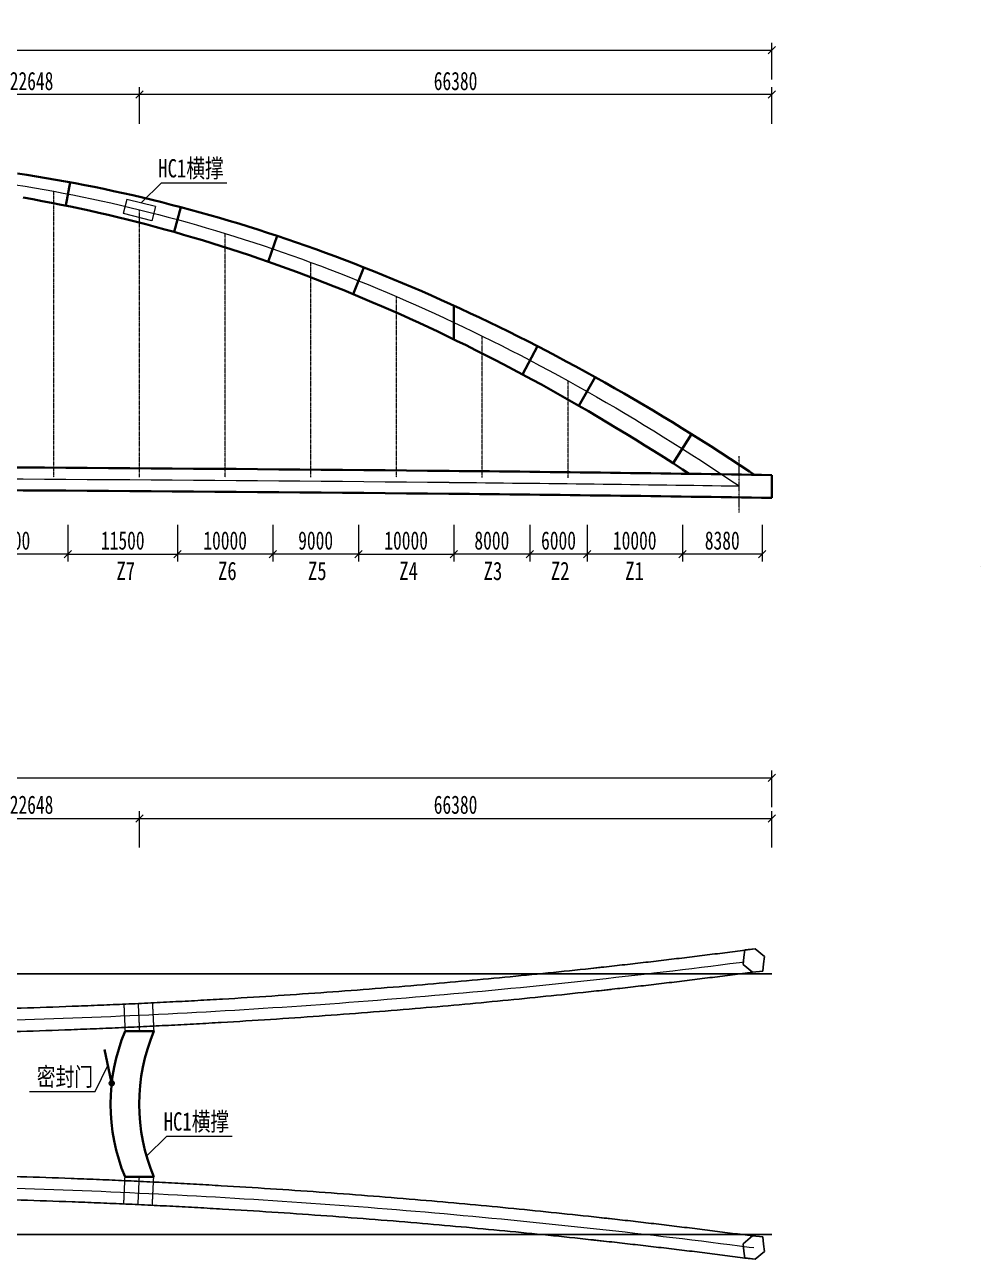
# Model space of a CAD drawing. Header units: millimetres. Extents: x 271875 to 497920, y 124104 to 263204.
# Drawn here: x 397596 to 497920, y 124104 to 253815 of the extents above; entities that cross this region are included whole.
import ezdxf

# ---------------------------------------------------------------- set-up
doc = ezdxf.new("R2010")
doc.units = ezdxf.units.MM
for name, pattern in [('CENTER', [2, 1.25, -0.25, 0.25, -0.25]), ('CENTER2', [28.575, 19.05, -3.175, 3.175, -3.175]), ('DASHED', [0.75, 0.5, -0.25])]:
    doc.linetypes.add(name, pattern=pattern)
doc.layers.get('Defpoints').update_dxf_attribs({"color": 8})
for name, color, linetype, lineweight in [('A-MASS', 70, 'Continuous', 200), ('中心线', 2, 'CENTER2', 15), ('标注', 4, 'Continuous', 13), ('桥 中心线', 4, 'CENTER', 15), ('桥 构造粗实', 1, 'Continuous', 30), ('横隔板', 6, 'CENTER2', 18), ('细实线', 4, 'Continuous', 15)]:
    doc.layers.add(name, color=color, linetype=linetype, lineweight=lineweight)
doc.styles.add('111', font='仿宋_GB2312.ttf', dxfattribs={"width": 0.7})
doc.styles.add('SMEDI', font='仿宋_GB2312.ttf', dxfattribs={"width": 0.75})
doc.dimstyles.new('200', dxfattribs={"dimscale": 0, "dimtxt": 2.5, "dimasz": 1, "dimexe": 1, "dimexo": 1, "dimgap": 0.6, "dimtad": 1, "dimdec": 0, "dimdsep": 46, "dimtxsty": '111', "dimblk": 'OBLIQUE', "dimcen": 0, "dimclrd": 4, "dimclre": 4, "dimclrt": 4, "dimadec": 1, "dimazin": 2, "dimtfac": 1, "dimtdec": 0, "dimtix": 1, "dimtmove": 2, "dimatfit": 3, "dimfxl": 4, "dimfxlon": 1, "dimtolj": 1, "dimlwd": -1, "dimlwe": -1, "dimarcsym": 0})

# ---------------------------------------------------------------- blocks, each defined once
blk = doc.blocks.new('_Oblique')
at = {"color": 0, "linetype": 'ByBlock', "lineweight": -2}
blk.add_line((-0.5, -0.5), (0.5, 0.5), dxfattribs=at)
blk = doc.blocks.new('*D73')
at = {"layer": 'Defpoints', "color": 0, "transparency": 16777216}
for p in [(409640, 246465), (409640, 234371), (476020, 206500)]:
    blk.add_point(p, dxfattribs=at)
at = {"layer": '细实线', "color": 4, "transparency": 16777216}
for p, q in [((409640, 243388), (409640, 247234)), ((476020, 246465), (409640, 246465)), ((476020, 243388), (476020, 247234))]:
    blk.add_line(p, q, dxfattribs=at)
at = {"layer": '细实线', "color": 4, "transparency": 16777216, "xscale": 769.2307692307704, "yscale": 769.2307692307704, "zscale": 769.2307692307704, "rotation": 180}
blk.add_blockref('_Oblique', (409640, 246465), dxfattribs=at)
at = {"layer": '细实线', "color": 4, "transparency": 16777216, "xscale": 769.2307692307704, "yscale": 769.2307692307704, "zscale": 769.2307692307704}
blk.add_blockref('_Oblique', (476020, 246465), dxfattribs=at)
at = {"layer": '细实线', "color": 4, "transparency": 16777216, "insert": (442830, 247888), "char_height": 1923.1, "attachment_point": 5, "style": '111'}
blk.add_mtext('\\A1;66380', dxfattribs=at)
blk = doc.blocks.new('*D74')
at = {"layer": 'Defpoints', "color": 0, "transparency": 16777216}
for p in [(386992, 246465), (386992, 238190), (409640, 234371)]:
    blk.add_point(p, dxfattribs=at)
at = {"layer": '细实线', "color": 4, "transparency": 16777216}
for p, q in [((386992, 243388), (386992, 247234)), ((409640, 246465), (386992, 246465)), ((409640, 243388), (409640, 247234))]:
    blk.add_line(p, q, dxfattribs=at)
at = {"layer": '细实线', "color": 4, "transparency": 16777216, "xscale": 769.2307692307704, "yscale": 769.2307692307704, "zscale": 769.2307692307704, "rotation": 180}
blk.add_blockref('_Oblique', (386992, 246465), dxfattribs=at)
at = {"layer": '细实线', "color": 4, "transparency": 16777216, "xscale": 769.2307692307704, "yscale": 769.2307692307704, "zscale": 769.2307692307704}
blk.add_blockref('_Oblique', (409640, 246465), dxfattribs=at)
at = {"layer": '细实线', "color": 4, "transparency": 16777216, "insert": (398316, 247888), "char_height": 1923.1, "attachment_point": 5, "style": '111'}
blk.add_mtext('\\A1;22648', dxfattribs=at)
blk = doc.blocks.new('*D75')
at = {"layer": 'Defpoints', "color": 0, "transparency": 16777216}
for p in [(476020, 251130), (272260, 207297), (476020, 206500)]:
    blk.add_point(p, dxfattribs=at)
at = {"layer": '细实线', "color": 4, "transparency": 16777216}
for p, q in [((272260, 248053), (272260, 251899)), ((476020, 248053), (476020, 251899)), ((272260, 251130), (476020, 251130))]:
    blk.add_line(p, q, dxfattribs=at)
at = {"layer": '细实线', "color": 4, "transparency": 16777216, "xscale": 769.2307692307704, "yscale": 769.2307692307704, "zscale": 769.2307692307704, "rotation": 180}
blk.add_blockref('_Oblique', (272260, 251130), dxfattribs=at)
at = {"layer": '细实线', "color": 4, "transparency": 16777216, "xscale": 769.2307692307704, "yscale": 769.2307692307704, "zscale": 769.2307692307704}
blk.add_blockref('_Oblique', (476020, 251130), dxfattribs=at)
at = {"layer": '细实线', "color": 4, "transparency": 16777216, "insert": (374140, 252553), "char_height": 1923.1, "attachment_point": 5, "style": '111'}
blk.add_mtext('\\A1;203760', dxfattribs=at)
blk = doc.blocks.new('*D80')
at = {"layer": 'Defpoints', "color": 0, "transparency": 16777216}
for p in [(476020, 174679), (272260, 145364), (476020, 145364)]:
    blk.add_point(p, dxfattribs=at)
at = {"layer": '细实线', "color": 4, "transparency": 16777216}
for p, q in [((272260, 171602), (272260, 175448)), ((476020, 171602), (476020, 175448)), ((272260, 174679), (476020, 174679))]:
    blk.add_line(p, q, dxfattribs=at)
at = {"layer": '细实线', "color": 4, "transparency": 16777216, "xscale": 769.2307692307693, "yscale": 769.2307692307693, "zscale": 769.2307692307693, "rotation": 180}
blk.add_blockref('_Oblique', (272260, 174679), dxfattribs=at)
at = {"layer": '细实线', "color": 4, "transparency": 16777216, "xscale": 769.2307692307693, "yscale": 769.2307692307693, "zscale": 769.2307692307693}
blk.add_blockref('_Oblique', (476020, 174679), dxfattribs=at)
at = {"layer": '细实线', "color": 4, "transparency": 16777216, "insert": (374140, 176102), "char_height": 1923.1, "attachment_point": 5, "style": '111'}
blk.add_mtext('\\A1;203760', dxfattribs=at)
blk = doc.blocks.new('*D84')
at = {"layer": 'Defpoints', "color": 0, "transparency": 16777216}
for p in [(409637, 170431), (409637, 148058), (386993, 147330)]:
    blk.add_point(p, dxfattribs=at)
at = {"layer": '细实线', "color": 4, "transparency": 16777216}
for p, q in [((386993, 167354), (386993, 171201)), ((386993, 170431), (409637, 170431)), ((409637, 167354), (409637, 171201))]:
    blk.add_line(p, q, dxfattribs=at)
at = {"layer": '细实线', "color": 4, "transparency": 16777216, "xscale": 769.2307692307693, "yscale": 769.2307692307693, "zscale": 769.2307692307693, "rotation": 180}
blk.add_blockref('_Oblique', (386993, 170431), dxfattribs=at)
at = {"layer": '细实线', "color": 4, "transparency": 16777216, "xscale": 769.2307692307693, "yscale": 769.2307692307693, "zscale": 769.2307692307693}
blk.add_blockref('_Oblique', (409637, 170431), dxfattribs=at)
at = {"layer": '细实线', "color": 4, "transparency": 16777216, "insert": (398315, 171854), "char_height": 1923.1, "attachment_point": 5, "style": '111'}
blk.add_mtext('\\A1;22648', dxfattribs=at)
blk = doc.blocks.new('*D85')
at = {"layer": 'Defpoints', "color": 0, "transparency": 16777216}
for p in [(476020, 170431), (409637, 148058), (476020, 148058)]:
    blk.add_point(p, dxfattribs=at)
at = {"layer": '细实线', "color": 4, "transparency": 16777216}
for p, q in [((409637, 167354), (409637, 171201)), ((409637, 170431), (476020, 170431)), ((476020, 167354), (476020, 171201))]:
    blk.add_line(p, q, dxfattribs=at)
at = {"layer": '细实线', "color": 4, "transparency": 16777216, "xscale": 769.2307692307693, "yscale": 769.2307692307693, "zscale": 769.2307692307693, "rotation": 180}
blk.add_blockref('_Oblique', (409637, 170431), dxfattribs=at)
at = {"layer": '细实线', "color": 4, "transparency": 16777216, "xscale": 769.2307692307693, "yscale": 769.2307692307693, "zscale": 769.2307692307693}
blk.add_blockref('_Oblique', (476020, 170431), dxfattribs=at)
at = {"layer": '细实线', "color": 4, "transparency": 16777216, "insert": (442829, 171854), "char_height": 1923.1, "attachment_point": 5, "style": '111'}
blk.add_mtext('\\A1;66380', dxfattribs=at)
blk = doc.blocks.new('*D104')
at = {"layer": 'Defpoints', "color": 0, "transparency": 16777216}
for p in [(466640, 209265), (475020, 207297), (466640, 198190)]:
    blk.add_point(p, dxfattribs=at)
at = {"layer": '细实线', "color": 4, "transparency": 16777216}
for p, q in [((466640, 201267), (466640, 197421)), ((475020, 201267), (475020, 197421)), ((475020, 198190), (466640, 198190))]:
    blk.add_line(p, q, dxfattribs=at)
at = {"layer": '细实线', "color": 4, "transparency": 16777216, "xscale": 769.2307692307694, "yscale": 769.2307692307694, "zscale": 769.2307692307694, "rotation": 180}
blk.add_blockref('_Oblique', (466640, 198190), dxfattribs=at)
at = {"layer": '细实线', "color": 4, "transparency": 16777216, "xscale": 769.2307692307694, "yscale": 769.2307692307694, "zscale": 769.2307692307694}
blk.add_blockref('_Oblique', (475020, 198190), dxfattribs=at)
at = {"layer": '细实线', "color": 4, "transparency": 16777216, "insert": (470830, 199613), "char_height": 1923.1, "attachment_point": 5, "style": '111'}
blk.add_mtext('\\A1;8380', dxfattribs=at)
blk = doc.blocks.new('*D105')
at = {"layer": 'Defpoints', "color": 0, "transparency": 16777216}
for p in [(456640, 215276), (466640, 209265), (456640, 198190)]:
    blk.add_point(p, dxfattribs=at)
at = {"layer": '细实线', "color": 4, "transparency": 16777216}
for p, q in [((456640, 201267), (456640, 197421)), ((466640, 201267), (466640, 197421)), ((466640, 198190), (456640, 198190))]:
    blk.add_line(p, q, dxfattribs=at)
at = {"layer": '细实线', "color": 4, "transparency": 16777216, "xscale": 769.2307692307694, "yscale": 769.2307692307694, "zscale": 769.2307692307694, "rotation": 180}
blk.add_blockref('_Oblique', (456640, 198190), dxfattribs=at)
at = {"layer": '细实线', "color": 4, "transparency": 16777216, "xscale": 769.2307692307694, "yscale": 769.2307692307694, "zscale": 769.2307692307694}
blk.add_blockref('_Oblique', (466640, 198190), dxfattribs=at)
at = {"layer": '细实线', "color": 4, "transparency": 16777216, "insert": (461640, 199613), "char_height": 1923.1, "attachment_point": 5, "style": '111'}
blk.add_mtext('\\A1;10000', dxfattribs=at)
blk = doc.blocks.new('*D106')
at = {"layer": 'Defpoints', "color": 0, "transparency": 16777216}
for p in [(450640, 218555), (456640, 215276), (450640, 198190)]:
    blk.add_point(p, dxfattribs=at)
at = {"layer": '细实线', "color": 4, "transparency": 16777216}
for p, q in [((450640, 201267), (450640, 197421)), ((456640, 201267), (456640, 197421)), ((456640, 198190), (450640, 198190))]:
    blk.add_line(p, q, dxfattribs=at)
at = {"layer": '细实线', "color": 4, "transparency": 16777216, "xscale": 769.2307692307694, "yscale": 769.2307692307694, "zscale": 769.2307692307694, "rotation": 180}
blk.add_blockref('_Oblique', (450640, 198190), dxfattribs=at)
at = {"layer": '细实线', "color": 4, "transparency": 16777216, "xscale": 769.2307692307694, "yscale": 769.2307692307694, "zscale": 769.2307692307694}
blk.add_blockref('_Oblique', (456640, 198190), dxfattribs=at)
at = {"layer": '细实线', "color": 4, "transparency": 16777216, "insert": (453640, 199613), "char_height": 1923.1, "attachment_point": 5, "style": '111'}
blk.add_mtext('\\A1;6000', dxfattribs=at)
blk = doc.blocks.new('*D99')
at = {"layer": 'Defpoints', "color": 0, "transparency": 16777216}
for p in [(442640, 222778), (450640, 218555), (442640, 198190)]:
    blk.add_point(p, dxfattribs=at)
at = {"layer": '细实线', "color": 4, "transparency": 16777216}
for p, q in [((442640, 201267), (442640, 197421)), ((450640, 201267), (450640, 197421)), ((450640, 198190), (442640, 198190))]:
    blk.add_line(p, q, dxfattribs=at)
at = {"layer": '细实线', "color": 4, "transparency": 16777216, "xscale": 769.2307692307694, "yscale": 769.2307692307694, "zscale": 769.2307692307694, "rotation": 180}
blk.add_blockref('_Oblique', (442640, 198190), dxfattribs=at)
at = {"layer": '细实线', "color": 4, "transparency": 16777216, "xscale": 769.2307692307694, "yscale": 769.2307692307694, "zscale": 769.2307692307694}
blk.add_blockref('_Oblique', (450640, 198190), dxfattribs=at)
at = {"layer": '细实线', "color": 4, "transparency": 16777216, "insert": (446640, 199613), "char_height": 1923.1, "attachment_point": 5, "style": '111'}
blk.add_mtext('\\A1;8000', dxfattribs=at)
blk = doc.blocks.new('*D107')
at = {"layer": 'Defpoints', "color": 0, "transparency": 16777216}
for p in [(432640, 226915), (442640, 222535), (442640, 198190)]:
    blk.add_point(p, dxfattribs=at)
at = {"layer": '细实线', "color": 4, "transparency": 16777216}
for p, q in [((432640, 201267), (432640, 197421)), ((442640, 201267), (442640, 197421)), ((432640, 198190), (442640, 198190))]:
    blk.add_line(p, q, dxfattribs=at)
at = {"layer": '细实线', "color": 4, "transparency": 16777216, "xscale": 769.2307692307694, "yscale": 769.2307692307694, "zscale": 769.2307692307694, "rotation": 180}
blk.add_blockref('_Oblique', (432640, 198190), dxfattribs=at)
at = {"layer": '细实线', "color": 4, "transparency": 16777216, "xscale": 769.2307692307694, "yscale": 769.2307692307694, "zscale": 769.2307692307694}
blk.add_blockref('_Oblique', (442640, 198190), dxfattribs=at)
at = {"layer": '细实线', "color": 4, "transparency": 16777216, "insert": (437640, 199613), "char_height": 1923.1, "attachment_point": 5, "style": '111'}
blk.add_mtext('\\A1;10000', dxfattribs=at)
blk = doc.blocks.new('*D98')
at = {"layer": 'Defpoints', "color": 0, "transparency": 16777216}
for p in [(423640, 230266), (432640, 226915), (423640, 198190)]:
    blk.add_point(p, dxfattribs=at)
at = {"layer": '细实线', "color": 4, "transparency": 16777216}
for p, q in [((423640, 201267), (423640, 197421)), ((432640, 201267), (432640, 197421)), ((432640, 198190), (423640, 198190))]:
    blk.add_line(p, q, dxfattribs=at)
at = {"layer": '细实线', "color": 4, "transparency": 16777216, "xscale": 769.2307692307694, "yscale": 769.2307692307694, "zscale": 769.2307692307694, "rotation": 180}
blk.add_blockref('_Oblique', (423640, 198190), dxfattribs=at)
at = {"layer": '细实线', "color": 4, "transparency": 16777216, "xscale": 769.2307692307694, "yscale": 769.2307692307694, "zscale": 769.2307692307694}
blk.add_blockref('_Oblique', (432640, 198190), dxfattribs=at)
at = {"layer": '细实线', "color": 4, "transparency": 16777216, "insert": (428140, 199613), "char_height": 1923.1, "attachment_point": 5, "style": '111'}
blk.add_mtext('\\A1;9000', dxfattribs=at)
blk = doc.blocks.new('*D100')
at = {"layer": 'Defpoints', "color": 0, "transparency": 16777216}
for p in [(413640, 233339), (423640, 230266), (413640, 198190)]:
    blk.add_point(p, dxfattribs=at)
at = {"layer": '细实线', "color": 4, "transparency": 16777216}
for p, q in [((413640, 201267), (413640, 197421)), ((423640, 201267), (423640, 197421)), ((423640, 198190), (413640, 198190))]:
    blk.add_line(p, q, dxfattribs=at)
at = {"layer": '细实线', "color": 4, "transparency": 16777216, "xscale": 769.2307692307694, "yscale": 769.2307692307694, "zscale": 769.2307692307694, "rotation": 180}
blk.add_blockref('_Oblique', (413640, 198190), dxfattribs=at)
at = {"layer": '细实线', "color": 4, "transparency": 16777216, "xscale": 769.2307692307694, "yscale": 769.2307692307694, "zscale": 769.2307692307694}
blk.add_blockref('_Oblique', (423640, 198190), dxfattribs=at)
at = {"layer": '细实线', "color": 4, "transparency": 16777216, "insert": (418640, 199613), "char_height": 1923.1, "attachment_point": 5, "style": '111'}
blk.add_mtext('\\A1;10000', dxfattribs=at)
blk = doc.blocks.new('*D101')
at = {"layer": 'Defpoints', "color": 0, "transparency": 16777216}
for p in [(402140, 236029), (413640, 233339), (413640, 198190)]:
    blk.add_point(p, dxfattribs=at)
at = {"layer": '细实线', "color": 4, "transparency": 16777216}
for p, q in [((402140, 201267), (402140, 197421)), ((413640, 201267), (413640, 197421)), ((402140, 198190), (413640, 198190))]:
    blk.add_line(p, q, dxfattribs=at)
at = {"layer": '细实线', "color": 4, "transparency": 16777216, "xscale": 769.2307692307694, "yscale": 769.2307692307694, "zscale": 769.2307692307694, "rotation": 180}
blk.add_blockref('_Oblique', (402140, 198190), dxfattribs=at)
at = {"layer": '细实线', "color": 4, "transparency": 16777216, "xscale": 769.2307692307694, "yscale": 769.2307692307694, "zscale": 769.2307692307694}
blk.add_blockref('_Oblique', (413640, 198190), dxfattribs=at)
at = {"layer": '细实线', "color": 4, "transparency": 16777216, "insert": (407890, 199613), "char_height": 1923.1, "attachment_point": 5, "style": '111'}
blk.add_mtext('\\A1;11500', dxfattribs=at)
blk = doc.blocks.new('*D102')
at = {"layer": 'Defpoints', "color": 0, "transparency": 16777216}
for p in [(389640, 237929), (402140, 236029), (389640, 198190)]:
    blk.add_point(p, dxfattribs=at)
at = {"layer": '细实线', "color": 4, "transparency": 16777216}
for p, q in [((389640, 201267), (389640, 197421)), ((402140, 201267), (402140, 197421)), ((402140, 198190), (389640, 198190))]:
    blk.add_line(p, q, dxfattribs=at)
at = {"layer": '细实线', "color": 4, "transparency": 16777216, "xscale": 769.2307692307694, "yscale": 769.2307692307694, "zscale": 769.2307692307694, "rotation": 180}
blk.add_blockref('_Oblique', (389640, 198190), dxfattribs=at)
at = {"layer": '细实线', "color": 4, "transparency": 16777216, "xscale": 769.2307692307694, "yscale": 769.2307692307694, "zscale": 769.2307692307694}
blk.add_blockref('_Oblique', (402140, 198190), dxfattribs=at)
at = {"layer": '细实线', "color": 4, "transparency": 16777216, "insert": (395890, 199613), "char_height": 1923.1, "attachment_point": 5, "style": '111'}
blk.add_mtext('\\A1;12500', dxfattribs=at)

msp = doc.modelspace()

# ---------------------------------------------------------------- linework, layer by layer
at = {"layer": 'A-MASS', "lineweight": -3}
for p, q in [((473108.2, 155853), (473024.8, 155085.8)), ((473191.6, 156620.1), (473108.2, 155853)), ((474273.4, 156722.9), (473191.6, 156620.1)), ((475254.8, 155902.9), (474273.4, 156722.9)), ((475171.4, 155135.8), (475254.8, 155902.9)), ((458316.9, 154803.2), (457044.1, 154663.3)), ((473024.8, 155085.8), (474006.3, 154265.8)), ((474006.3, 154265.8), (475088.1, 154368.6)), ((475088.1, 154368.6), (475171.4, 155135.8)), ((398639.8, 154113.4), (388639.8, 154113.4)), ((408639.8, 154113.4), (398639.8, 154113.4)), ((428639.8, 154113.4), (408639.8, 154113.4)), ((448639.8, 154113.4), (428639.8, 154113.4)), ((458639.8, 154113.4), (448639.8, 154113.4)), ((463639.8, 154113.4), (458639.8, 154113.4)), ((464639.8, 154113.4), (463639.8, 154113.4)), ((465639.8, 154113.4), (464639.8, 154113.4)), ((466639.8, 154113.4), (465639.8, 154113.4)), ((467139.8, 154113.4), (466639.8, 154113.4)), ((467639.8, 154113.4), (467139.8, 154113.4)), ((468139.8, 154113.4), (467639.8, 154113.4)), ((468639.8, 154113.4), (468139.8, 154113.4)), ((469139.8, 154113.4), (468639.8, 154113.4)), ((469639.8, 154113.4), (469139.8, 154113.4)), ((470139.8, 154113.4), (469639.8, 154113.4)), ((470639.8, 154113.4), (470139.8, 154113.4)), ((471139.8, 154113.4), (470639.8, 154113.4)), ((471639.8, 154113.4), (471139.8, 154113.4)), ((472139.8, 154113.4), (471639.8, 154113.4)), ((472639.8, 154113.4), (472139.8, 154113.4)), ((473139.8, 154113.4), (472639.8, 154113.4)), ((473639.8, 154113.4), (473139.8, 154113.4)), ((474139.8, 154113.4), (473639.8, 154113.4)), ((474639.8, 154113.4), (474139.8, 154113.4)), ((475139.8, 154113.4), (474639.8, 154113.4)), ((475639.8, 154113.4), (475139.8, 154113.4)), ((476019.8, 154113.4), (475639.8, 154113.4)), ((459173.5, 128361.3), (457897.2, 128501.4)), ((388639.8, 126713.4), (398639.8, 126713.4)), ((398639.8, 126713.4), (408639.8, 126713.4)), ((408639.8, 126713.4), (428639.8, 126713.4)), ((428639.8, 126713.4), (448639.8, 126713.4)), ((448639.8, 126713.4), (458639.8, 126713.4)), ((458639.8, 126713.4), (463639.8, 126713.4)), ((463639.8, 126713.4), (464639.8, 126713.4)), ((464639.8, 126713.4), (465639.8, 126713.4)), ((465639.8, 126713.4), (466639.8, 126713.4)), ((466639.8, 126713.4), (467139.8, 126713.4)), ((467139.8, 126713.4), (467639.8, 126713.4)), ((467639.8, 126713.4), (468139.8, 126713.4)), ((468139.8, 126713.4), (468639.8, 126713.4)), ((468639.8, 126713.4), (469139.8, 126713.4)), ((469139.8, 126713.4), (469639.8, 126713.4)), ((469639.8, 126713.4), (470139.8, 126713.4)), ((470139.8, 126713.4), (470639.8, 126713.4)), ((470639.8, 126713.4), (471139.8, 126713.4)), ((471639.8, 126713.4), (471139.8, 126713.4)), ((471639.8, 126713.4), (472139.8, 126713.4)), ((472139.8, 126713.4), (472639.8, 126713.4)), ((472639.8, 126713.4), (473139.8, 126713.4)), ((474006.3, 126560.9), (473024.8, 125740.9)), ((473139.8, 126713.4), (473639.8, 126713.4)), ((473639.8, 126713.4), (474139.8, 126713.4)), ((475088.1, 126458.1), (474006.3, 126560.9)), ((474139.8, 126713.4), (474639.8, 126713.4)), ((474639.8, 126713.4), (475139.8, 126713.4)), ((475171.4, 125691), (475088.1, 126458.1)), ((475139.8, 126713.4), (475639.8, 126713.4)), ((476019.8, 126713.4), (475639.8, 126713.4)), ((473024.8, 125740.9), (473108.2, 124973.8)), ((473108.2, 124973.8), (473191.6, 124206.6)), ((474273.4, 124103.8), (475254.8, 124923.8)), ((475254.8, 124923.8), (475171.4, 125691)), ((473191.6, 124206.6), (474273.4, 124103.8))]:
    msp.add_line(p, q, dxfattribs=at)
at = {"layer": 'A-MASS', "lineweight": -3, "flags": 128}
for points in [[(457897.2, 152325.3), (459172.5, 152465.3), (459173.5, 152465.4)], [(457044.1, 126163.4), (458315.9, 126023.6), (458316.9, 126023.5)]]:
    msp.add_lwpolyline(points, dxfattribs=at)
at = {"layer": 'A-MASS', "lineweight": -3}
for points, knots in [([(474273.4, 156722.9), (473574.2, 156631), (472522.1, 156494.3), (471112.6, 156314.5), (469699, 156136.4), (468278.7, 155960.6), (466850, 155786.8), (465415.5, 155614.4), (463611.7, 155401.5), (461430.5, 155150.2), (459232.9, 154903.2), (456281.3, 154580.1), (452552.4, 154187.8), (448017.2, 153737), (443424.1, 153307.2), (438672.2, 152890.6), (433759.9, 152490.3), (428685.9, 152109.5), (423558, 151758.2), (419242.2, 151491.2), (415765.7, 151293.7), (413146.7, 151153.9), (410516.5, 151022.5), (407875.5, 150899.8), (405224.4, 150785.8), (401677, 150645.6), (397221.1, 150492.8), (391845, 150346.4), (386445.8, 150238), (381029.2, 150168.4), (376507.2, 150141.9), (372888.3, 150139.2), (369269.8, 150148.7), (364749.4, 150183.9), (359337, 150264.2), (353943.6, 150383.2), (348575, 150539.9), (343236.9, 150733.3), (338818.7, 150924.2), (335305.3, 151094.2), (331806.6, 151275.7), (327461.8, 151523.3), (322296.7, 151852.4), (317183.4, 152212), (312124.9, 152600.8), (307124.5, 153017.1), (302185, 153459.8), (297309.7, 153927.2), (293303, 154336.3), (290132.7, 154674.5), (287773, 154933.5), (285431.6, 155197.6), (283496.1, 155421.9), (281957.2, 155603.7), (280807.8, 155741.2), (279663.4, 155879.9), (278523.8, 156019.7), (277388.6, 156160.7), (275880.3, 156350.5), (274754.3, 156495), (274006.2, 156592.2)], [-1, -1, -1, -1, -0.98813291, -0.98219937, -0.97626582, -0.96439873, -0.95846519, -0.95253165, -0.94066456, -0.92879747, -0.91693038, -0.90506329, -0.88132911, -0.85759494, -0.83386076, -0.81012658, -0.78481013, -0.75949367, -0.73417722, -0.70886076, -0.69620253, -0.6835443, -0.67088608, -0.65822785, -0.64556962, -0.63291139, -0.60759494, -0.58227848, -0.55696203, -0.53164557, -0.50632911, -0.49367089, -0.48101266, -0.4556962, -0.43037975, -0.40506329, -0.37974684, -0.35443038, -0.32911392, -0.3164557, -0.30379747, -0.27848101, -0.25316456, -0.2278481, -0.20253165, -0.17721519, -0.15189873, -0.12658228, -0.10126582, -0.08860759, -0.07594937, -0.06329114, -0.05063291, -0.0443038, -0.03797468, -0.03164557, -0.02531646, -0.01898734, -0.01265823, 0, 0, 0, 0]), ([(474006.3, 154265.8), (473308.8, 154175.3), (472258.9, 154040.2), (470852.5, 153861.5), (469441.8, 153683.5), (468024.2, 153507), (466598.3, 153332.5), (465166.7, 153159.3), (463366.6, 152945.6), (461189.9, 152693.5), (458996.9, 152446), (456051.6, 152122.2), (452330.9, 151729.5), (447805.9, 151278.6), (443223.4, 150849.1), (438482.9, 150433.1), (433582.7, 150033.5), (428521.8, 149653.5), (423407.4, 149303), (419103.4, 149036.6), (415636.5, 148839.5), (413025, 148699.8), (410402.3, 148568.5), (407769, 148445.7), (405125.8, 148331.5), (401589, 148191.1), (397146.6, 148038), (391787.3, 147891.3), (386405, 147782.9), (381905.6, 147725.4), (378301.1, 147698.3), (375596.3, 147687.2), (372890.8, 147685.2), (369283.7, 147694.5), (364777.8, 147729.2), (359382.5, 147809), (354006.1, 147928.1), (348654, 148085.2), (343332.1, 148279), (338927, 148470.1), (335423.8, 148640.2), (331935, 148821.4), (327602.3, 149068.7), (322451.1, 149397), (317351.2, 149755.8), (312305.6, 150143.7), (307317.4, 150559.4), (302389.7, 151001.5), (297525.6, 151468.8), (293527.8, 151878.1), (290364.4, 152216.8), (288009.6, 152476.3), (285673.1, 152741.1), (283741.6, 152966.1), (282205.8, 153148.5), (281058.7, 153286.6), (279916.6, 153425.9), (278779.2, 153566.3), (277646.3, 153707.8), (276141, 153897.5), (275017.5, 154040.8), (274271.1, 154136.9)], [-1, -1, -1, -1, -0.98813291, -0.98219937, -0.97626582, -0.96439873, -0.95846519, -0.95253165, -0.94066456, -0.92879747, -0.91693038, -0.90506329, -0.88132911, -0.85759494, -0.83386076, -0.81012658, -0.78481013, -0.75949367, -0.73417722, -0.70886076, -0.69620253, -0.6835443, -0.67088608, -0.65822785, -0.64556962, -0.63291139, -0.60759494, -0.58227848, -0.55696203, -0.53164557, -0.51898734, -0.50632911, -0.49367089, -0.48101266, -0.4556962, -0.43037975, -0.40506329, -0.37974684, -0.35443038, -0.32911392, -0.3164557, -0.30379747, -0.27848101, -0.25316456, -0.2278481, -0.20253165, -0.17721519, -0.15189873, -0.12658228, -0.10126582, -0.08860759, -0.07594937, -0.06329114, -0.05063291, -0.0443038, -0.03797468, -0.03164557, -0.02531646, -0.01898734, -0.01265823, 0, 0, 0, 0]), ([(274271.1, 126689.8), (275017.5, 126785.9), (276141, 126929.2), (277646.3, 127118.9), (278779.2, 127260.4), (279916.6, 127400.8), (281058.7, 127540.1), (282205.8, 127678.2), (283741.6, 127860.7), (285673.1, 128085.6), (288009.6, 128350.4), (290364.4, 128609.9), (293527.8, 128948.6), (297525.6, 129357.9), (302389.7, 129825.2), (307317.4, 130267.3), (312305.6, 130683), (317351.2, 131070.9), (322451.1, 131429.7), (327602.3, 131758), (331935, 132005.3), (335423.8, 132186.6), (338927, 132356.6), (343332.1, 132547.7), (348654, 132741.5), (354006.1, 132898.6), (359382.5, 133017.7), (364777.8, 133097.5), (369283.7, 133132.2), (372890.8, 133141.5), (375596.3, 133139.5), (378301.1, 133128.5), (381905.6, 133101.3), (386405, 133043.8), (391787.3, 132935.4), (397146.6, 132788.7), (401589, 132635.6), (405125.8, 132495.2), (407769, 132381), (410402.3, 132258.2), (413025, 132126.9), (415636.5, 131987.2), (419103.4, 131790.1), (423407.4, 131523.7), (428521.8, 131173.2), (433582.7, 130793.2), (438482.9, 130393.6), (443223.4, 129977.6), (447805.9, 129548.2), (452330.9, 129097.3), (456051.6, 128704.6), (458996.9, 128380.8), (461189.9, 128133.2), (463366.6, 127881.1), (465166.7, 127667.4), (466598.3, 127494.3), (468024.2, 127319.7), (469441.8, 127143.2), (470852.5, 126965.2), (472258.9, 126786.5), (473308.8, 126651.4), (474006.3, 126560.9)], [0, 0, 0, 0, 0.01265823, 0.01898734, 0.02531646, 0.03164557, 0.03797468, 0.0443038, 0.05063291, 0.06329114, 0.07594937, 0.08860759, 0.10126582, 0.12658228, 0.15189873, 0.17721519, 0.20253165, 0.2278481, 0.25316456, 0.27848101, 0.30379747, 0.3164557, 0.32911392, 0.35443038, 0.37974684, 0.40506329, 0.43037975, 0.4556962, 0.48101266, 0.49367089, 0.50632911, 0.51898734, 0.53164557, 0.55696203, 0.58227848, 0.60759494, 0.63291139, 0.64556962, 0.65822785, 0.67088608, 0.6835443, 0.69620253, 0.70886076, 0.73417722, 0.75949367, 0.78481013, 0.81012658, 0.83386076, 0.85759494, 0.88132911, 0.90506329, 0.91693038, 0.92879747, 0.94066456, 0.95253165, 0.95846519, 0.96439873, 0.97626582, 0.98219937, 0.98813291, 1, 1, 1, 1]), ([(274006.2, 124234.5), (274754.3, 124331.7), (275880.3, 124476.2), (277388.6, 124666), (278523.8, 124807.1), (279663.4, 124946.9), (280807.8, 125085.5), (281957.2, 125223), (283496.1, 125404.8), (285431.6, 125629.1), (287773, 125893.2), (290132.7, 126152.2), (293303, 126490.4), (297309.7, 126899.5), (302185, 127366.9), (307124.5, 127809.6), (312124.9, 128226), (317183.4, 128614.7), (322296.7, 128974.3), (327461.8, 129303.4), (331806.6, 129551), (335305.3, 129732.5), (338818.7, 129902.6), (343236.9, 130093.4), (348575, 130286.8), (353943.6, 130443.5), (359337, 130562.6), (364749.4, 130642.8), (369269.8, 130678), (372888.3, 130687.5), (376507.2, 130684.8), (381029.2, 130658.3), (386445.8, 130588.7), (391845, 130480.3), (397221.1, 130333.9), (401677, 130181.2), (405224.4, 130041), (407875.5, 129926.9), (410516.5, 129804.2), (413146.7, 129672.8), (415765.7, 129533), (419242.2, 129335.5), (423558, 129068.5), (428685.9, 128717.2), (433759.9, 128336.4), (438672.2, 127936.1), (443424.1, 127519.5), (448017.2, 127089.8), (452552.4, 126638.9), (456281.3, 126246.7), (459232.9, 125923.5), (461430.5, 125676.6), (463611.7, 125425.2), (465415.5, 125212.3), (466850, 125039.9), (468278.7, 124866.1), (469699, 124690.3), (471112.6, 124512.2), (472522.1, 124332.4), (473574.2, 124195.7), (474273.4, 124103.8)], [0, 0, 0, 0, 0.01265823, 0.01898734, 0.02531646, 0.03164557, 0.03797468, 0.0443038, 0.05063291, 0.06329114, 0.07594937, 0.08860759, 0.10126582, 0.12658228, 0.15189873, 0.17721519, 0.20253165, 0.2278481, 0.25316456, 0.27848101, 0.30379747, 0.3164557, 0.32911392, 0.35443038, 0.37974684, 0.40506329, 0.43037975, 0.4556962, 0.48101266, 0.49367089, 0.50632911, 0.53164557, 0.55696203, 0.58227848, 0.60759494, 0.63291139, 0.64556962, 0.65822785, 0.67088608, 0.6835443, 0.69620253, 0.70886076, 0.73417722, 0.75949367, 0.78481013, 0.81012658, 0.83386076, 0.85759494, 0.88132911, 0.90506329, 0.91693038, 0.92879747, 0.94066456, 0.95253165, 0.95846519, 0.96439873, 0.97626582, 0.98219937, 0.98813291, 1, 1, 1, 1])]:
    msp.add_open_spline(points, degree=3, knots=knots, dxfattribs=at)
at = {"layer": '中心线', "color": 4, "ltscale": 0.4}
for p, q in [((400639.8, 206275), (400639.8, 236314.1)), ((409639.8, 206283.2), (409639.8, 234377.6)), ((418639.8, 206284), (418639.8, 231887.9)), ((427639.8, 206277.5), (427639.8, 228844.9)), ((436639.8, 206263.6), (436639.8, 225248.6)), ((445639.8, 206242.3), (445639.8, 221099.1)), ((454639.8, 206212.2), (454639.8, 216396.3))]:
    msp.add_line(p, q, dxfattribs=at)
at = {"layer": '标注'}
for p, q in [((411325.6, 234708.2), (408314.2, 235459)), ((410945.5, 233224.4), (407962.8, 233968))]:
    msp.add_line(p, q, dxfattribs=at)
at = {"layer": '标注', "ltscale": 550}
msp.add_line((497904.2, 196893.7), (497919.7, 196897.6), dxfattribs=at)
at = {"layer": '标注', "linetype": 'DASHED', "ltscale": 2}
for p, q in [((408002.5, 150910.7), (408130.7, 148057.9)), ((409499.3, 150979.6), (409638.2, 148057.9)), ((410997.7, 151051.4), (411144, 148057.9)), ((408002.5, 129916), (408130.7, 132768.8)), ((409499.3, 129847.2), (409638.2, 132768.8)), ((410997.7, 129775.3), (411144, 132768.8))]:
    msp.add_line(p, q, dxfattribs=at)
at = {"layer": '标注', "ltscale": 550}
for points in [[(396639.8, 236997.1), (397639.8, 236836.6), (398639.8, 236669.2), (399639.8, 236495.1), (400639.8, 236314.1), (401639.8, 236126.2), (402639.8, 235931.5), (403639.8, 235730), (404639.8, 235521.7), (405639.8, 235306.6), (406639.8, 235084.6), (407639.8, 234855.7), (408639.8, 234620.1), (409639.8, 234377.6), (410639.8, 234128.3), (411639.8, 233872.1), (412639.8, 233609.2), (413639.8, 233339.4), (414639.8, 233062.7), (415639.8, 232779.3), (416639.8, 232489), (417639.8, 232191.8), (418639.8, 231887.9), (419639.8, 231577.1), (420639.8, 231259.5), (421639.8, 230935), (422639.8, 230603.8), (423639.8, 230265.6), (424639.8, 229920.7), (425639.8, 229568.9), (426639.8, 229210.3), (427639.8, 228844.9), (428639.8, 228472.6), (429639.8, 228093.6), (430639.8, 227707.6), (431639.8, 227314.9), (432639.8, 226915.3), (433639.8, 226508.9), (434639.8, 226095.6), (435639.8, 225675.6), (436639.8, 225248.6), (437639.8, 224814.9), (438639.8, 224374.3), (439639.8, 223926.9), (440639.8, 223472.7), (441639.8, 223011.7), (442639.8, 222543.8), (443639.8, 222069.1), (444639.8, 221587.5), (445639.8, 221099.1), (446639.8, 220603.9), (447639.8, 220101.9), (448639.8, 219593), (449639.8, 219077.3), (450639.8, 218554.8), (451639.8, 218025.4), (452639.8, 217489.2), (453639.8, 216946.2), (454639.8, 216396.3), (455639.8, 215839.6), (456639.8, 215276.1), (457639.8, 214705.8), (458639.8, 214128.6), (459639.8, 213544.6), (460639.8, 212953.8), (461639.8, 212356.1), (462639.8, 211751.6), (463639.8, 211140.3), (464639.8, 210522.1), (465639.8, 209897.1), (466639.8, 209265.3), (467639.8, 208626.6), (468639.8, 207981.2), (469639.8, 207328.8), (470639.8, 206669.7), (471639.8, 206003.7), (472607.5, 205352.6)], [(396639.8, 149258.1), (397639.8, 149288.7), (398639.8, 149320.6), (399639.8, 149353.9), (400639.8, 149388.4), (401639.8, 149424.3), (402639.8, 149461.4), (403639.8, 149499.8), (404639.8, 149539.6), (405639.8, 149580.7), (406639.8, 149623), (407639.8, 149666.7), (408639.8, 149711.6), (409639.8, 149757.9), (410639.8, 149805.5), (411639.8, 149854.4), (412639.8, 149904.5), (413639.8, 149956), (414639.8, 150008.8), (415639.8, 150062.9), (416639.8, 150118.3), (417639.8, 150175), (418639.8, 150233), (419639.8, 150292.3), (420639.8, 150352.9), (421639.8, 150414.8), (422639.8, 150478), (423639.8, 150542.5), (424639.8, 150608.3), (425639.8, 150675.4), (426639.8, 150743.9), (427639.8, 150813.6), (428639.8, 150884.6), (429639.8, 150957), (430639.8, 151030.6), (431639.8, 151105.5), (432639.8, 151181.8), (433639.8, 151259.3), (434639.8, 151338.2), (435639.8, 151418.3), (436639.8, 151499.8), (437639.8, 151582.6), (438639.8, 151666.6), (439639.8, 151752), (440639.8, 151838.7), (441639.8, 151926.6), (442639.8, 152015.9), (443639.8, 152106.5), (444639.8, 152198.4), (445639.8, 152291.6), (446639.8, 152386.1), (447639.8, 152481.8), (448639.8, 152578.9), (449639.8, 152677.3), (450639.8, 152777), (451639.8, 152878.1), (452639.8, 152980.4), (453639.8, 153084), (454639.8, 153188.9), (455639.8, 153295.1), (456639.8, 153402.6), (457639.8, 153511.5), (458639.8, 153621.6), (459639.8, 153733), (460639.8, 153845.8), (461639.8, 153959.8), (462639.8, 154075.2), (463639.8, 154191.8), (464639.8, 154309.8), (465639.8, 154429), (466639.8, 154549.6), (467639.8, 154671.4), (468639.8, 154794.6), (469639.8, 154919.1), (470639.8, 155044.8), (471639.8, 155171.9), (472639.8, 155300.3), (473139.8, 155365.1)], [(396639.8, 131568.6), (397639.8, 131538), (398639.8, 131506.1), (399639.8, 131472.8), (400639.8, 131438.3), (401639.8, 131402.5), (402639.8, 131365.3), (403639.8, 131326.9), (404639.8, 131287.1), (405639.8, 131246.1), (406639.8, 131203.7), (407639.8, 131160), (408639.8, 131115.1), (409639.8, 131068.8), (410639.8, 131021.2), (411639.8, 130972.4), (412639.8, 130922.2), (413639.8, 130870.7), (414639.8, 130817.9), (415639.8, 130763.8), (416639.8, 130708.4), (417639.8, 130651.7), (418639.8, 130593.7), (419639.8, 130534.4), (420639.8, 130473.8), (421639.8, 130411.9), (422639.8, 130348.7), (423639.8, 130284.2), (424639.8, 130218.4), (425639.8, 130151.3), (426639.8, 130082.8), (427639.8, 130013.1), (428639.8, 129942.1), (429639.8, 129869.8), (430639.8, 129796.1), (431639.8, 129721.2), (432639.8, 129644.9), (433639.8, 129567.4), (434639.8, 129488.5), (435639.8, 129408.4), (436639.8, 129326.9), (437639.8, 129244.2), (438639.8, 129160.1), (439639.8, 129074.7), (440639.8, 128988.1), (441639.8, 128900.1), (442639.8, 128810.8), (443639.8, 128720.2), (444639.8, 128628.3), (445639.8, 128535.2), (446639.8, 128440.7), (447639.8, 128344.9), (448639.8, 128247.8), (449639.8, 128149.4), (450639.8, 128049.7), (451639.8, 127948.7), (452639.8, 127846.3), (453639.8, 127742.7), (454639.8, 127637.8), (455639.8, 127531.6), (456639.8, 127424.1), (457639.8, 127315.2), (458639.8, 127205.1), (459639.8, 127093.7), (460639.8, 126980.9), (461639.8, 126866.9), (462639.8, 126751.6), (463639.8, 126634.9), (464639.8, 126517), (465639.8, 126397.7), (466639.8, 126277.1), (467639.8, 126155.3), (468639.8, 126032.1), (469639.8, 125907.7), (470639.8, 125781.9), (471639.8, 125654.8), (472639.8, 125526.4), (473639.8, 125396.8), (474139.8, 125331.3)]]:
    msp.add_lwpolyline(points, dxfattribs=at)
msp.add_lwpolyline([(275817.2, 206121.9, -0.00092727), (299126.3, 206235), (299141, 206235.1, -0.00324992), (442135.2, 205734.6), (442165.5, 205734.3, -0.00126852), (472607.5, 205352.6, -0.00126852)], format="xyb", dxfattribs=at)
at = {"layer": '桥 中心线', "ltscale": 2}
msp.add_line((472607.5, 202548.9), (472607.5, 208473.1), dxfattribs=at)
at = {"layer": '桥 构造粗实'}
for p, q in [((402378.6, 237255.2), (401901.1, 234802.5)), ((413999.8, 234640.5), (413279.9, 232038.3)), ((424108.6, 231624.6), (423171.1, 228906.7)), ((433210.7, 228320), (432069, 225510.6)), ((442639.8, 224307.8), (442639.8, 220761.8)), ((451422.9, 220034), (449856.8, 217075.5)), ((457495.1, 216775.7), (455784.6, 213776.6)), ((467616.1, 210793.9), (465663.6, 207736.7)), ((467616.1, 210793.9), (465663.6, 207736.7)), ((476019.8, 206500.2), (476019.8, 204100.2)), ((408130.7, 148057.9), (411144, 148057.9)), ((406683.6, 142828.3), (405956.7, 146135.6)), ((408130.7, 132768.8), (411144, 132768.8))]:
    msp.add_line(p, q, dxfattribs=at)
for points in [[(396826.3, 238183.8), (397835.6, 238030.6), (398845, 237870.6), (399854.5, 237703.6), (400864, 237529.8), (401873.7, 237349), (402883.4, 237161.4), (403893.3, 236966.8), (404903.2, 236765.4), (405913.1, 236557), (406923.2, 236341.8), (407933.3, 236119.6), (408943.5, 235890.5), (409953.8, 235654.6), (410964.2, 235411.7), (411974.6, 235161.9), (412985.1, 234905.2), (413995.6, 234641.6), (415006.2, 234371.1), (416016.9, 234093.7), (417027.7, 233809.4), (418038.5, 233518.2), (419049.3, 233220.1), (420060.2, 232915.1), (421071.2, 232603.2), (422082.2, 232284.4), (423093.3, 231958.6), (424104.4, 231626), (425115.6, 231286.5), (426126.8, 230940), (427138.1, 230586.7), (428149.4, 230226.4), (429160.7, 229859.3), (430172.1, 229485.2), (431183.6, 229104.3), (432195.1, 228716.4), (433206.6, 228321.6), (434218.1, 227920), (435229.7, 227511.4), (436241.3, 227095.9), (437253, 226673.6), (438264.7, 226244.3), (439276.4, 225808.1), (440288.1, 225365.1), (441299.9, 224915.1), (442311.7, 224458.2), (443323.5, 223994.5), (444335.4, 223523.8), (445347.3, 223046.3), (446359.2, 222561.8), (447371.1, 222070.5), (448383, 221572.2), (449395, 221067.1), (450406.9, 220555), (451418.9, 220036.1), (452430.9, 219510.3), (453443, 218977.6), (454455, 218438), (455467, 217891.5), (456479.1, 217338.1), (457491.2, 216777.8), (458503.3, 216210.7), (459515.4, 215636.6), (460527.5, 215055.7), (461539.6, 214467.8), (462551.7, 213873.1), (463563.8, 213271.5), (464575.9, 212663), (465588.1, 212047.7), (466600.2, 211425.4), (467612.3, 210796.3), (467616.1, 210793.9)], [(397444.1, 235642.5), (398434.7, 235467.9), (399425.2, 235286.5), (400415.6, 235098.3), (401405.9, 234903.4), (402396.2, 234701.7), (403386.4, 234493.2), (404376.5, 234278), (405366.5, 234056.1), (406356.4, 233827.4), (407346.3, 233591.9), (408336.1, 233349.6), (409325.8, 233100.6), (410315.5, 232844.9), (411305.1, 232582.4), (412294.6, 232313.1), (413284, 232037.1), (414273.4, 231754.3), (415262.7, 231464.8), (416252, 231168.5), (417241.2, 230865.5), (418230.3, 230555.7), (419219.4, 230239.1), (420208.4, 229915.8), (421197.4, 229585.7), (422186.4, 229248.9), (423175.2, 228905.3), (424164.1, 228555), (425152.8, 228197.9), (426141.6, 227834), (427130.3, 227463.4), (428118.9, 227086), (429107.5, 226701.9), (430096.1, 226311), (431084.6, 225913.4), (432073.1, 225508.9), (433061.5, 225097.8), (434049.9, 224679.9), (435038.3, 224255.2), (436026.6, 223823.7), (437015, 223385.5), (438003.2, 222940.6), (438991.5, 222488.8), (439979.7, 222030.3), (440967.9, 221565.1), (441956.1, 221093.1), (442944.2, 220614.3), (443932.4, 220128.7), (444920.5, 219636.4), (445908.6, 219137.4), (446896.6, 218631.5), (447884.7, 218118.9), (448872.7, 217599.5), (449860.7, 217073.4), (450848.7, 216540.5), (451836.7, 216000.8), (452824.6, 215454.4), (453812.6, 214901.2), (454800.5, 214341.2), (455788.5, 213774.4), (456776.4, 213200.9), (457764.3, 212620.6), (458752.2, 212033.5), (459740.1, 211439.7), (460728, 210839.1), (461715.8, 210231.7), (462703.7, 209617.5), (463691.6, 208996.5), (464679.4, 208368.8), (465663.6, 207736.7)], [(467616.1, 210793.9), (468624.5, 210160.2), (469636.6, 209517.3), (470648.8, 208867.5), (471660.9, 208210.9), (472673.1, 207547.3), (473685.2, 206876.9), (474206.1, 206528.3)], [(465663.6, 207736.7), (466655.1, 207093), (467361.8, 206629.4)]]:
    msp.add_lwpolyline(points, dxfattribs=at)
for points in [[(272259.8, 207297, -0.00106879), (299126.3, 207435), (299141, 207435.1, -0.00324992), (442135.2, 206934.6), (442165.5, 206934.3, -0.00141071), (476019.8, 206500.2, -0.00141071)], [(272259.8, 204897, -0.00106879), (299126.3, 205035), (299141, 205035.1, -0.00324992), (442135.2, 204534.6), (442165.5, 204534.3, -0.00141071), (476019.8, 204100.2, -0.00141071)]]:
    msp.add_lwpolyline(points, format="xyb", dxfattribs=at)
msp.add_circle((406732.6, 142605.4), 228.3, dxfattribs=at)
for centre in [(426612.1, 140413.4), (429625.3, 140413.4)]:
    msp.add_arc(centre, 20000, 157.528264, 202.471736, dxfattribs=at)
at = {"layer": '横隔板', "color": 2}
msp.add_line((434466.8, 224498.1), (434467.8, 224500.3), dxfattribs=at)
at = {"layer": '细实线'}
for p, q in [((409819.9, 235083.6), (411940.3, 237193.6)), ((411940.3, 237193.6), (418801.9, 237193.6)), ((408314.2, 235459), (407943.6, 233972.8)), ((411325.6, 234708.2), (410945.5, 233224.4)), ((404976.1, 141744.2), (406320.1, 144482)), ((398114.5, 141744.2), (404976.1, 141744.2)), ((410389.1, 134939.3), (412509.5, 137049.3)), ((412509.5, 137049.3), (419371.1, 137049.3))]:
    msp.add_line(p, q, dxfattribs=at)

# ---------------------------------------------------------------- texts
at = {"layer": '细实线', "style": 'SMEDI', "width": 0.75}
for s, p in [('HC1横撑', (411616.5, 237770.3)), ('Z7', (407226.5, 195466.9)), ('Z6', (417887.9, 195466.9)), ('Z5', (427329.1, 195466.9)), ('Z4', (436916, 195466.9)), ('Z3', (445774.1, 195466.9)), ('Z2', (452829.3, 195466.9)), ('Z1', (460635.7, 195466.9)), ('密封门', (398866.6, 142320.9)), ('HC1横撑', (412185.7, 137626))]:
    msp.add_text(s, height=1923.08, dxfattribs=at).set_placement(p)

# ---------------------------------------------------------------- dimensions: what is measured, and where the dimension line sits
at = {"layer": '细实线'}
for base, p1, p2, picture, middle in [((476019.8, 251130.1), (272259.8, 207297), (476019.8, 206500.2), '*D75', (374139.8, 252553.2)), ((476019.8, 174679), (272259.8, 145363.5), (476019.8, 145363.5), '*D80', (374139.8, 176102.1))]:
    dim = msp.add_linear_dim(base=base, p1=p1, p2=p2, dimstyle='200', override={"dimscale": 769.230769, "dimarcsym": 1}, dxfattribs=at)
    dim.commit()
    dim.dimension.update_dxf_attribs({"geometry": picture, "text_midpoint": middle})
for base, p1, p2, picture, middle in [((386992.1, 246464.9), (409639.8, 234370.8), (386992.1, 238190.3), '*D74', (398315.9, 247888)), ((409639.8, 246464.9), (476019.8, 206500.2), (409639.8, 234370.8), '*D73', (442829.8, 247888)), ((389639.8, 198190.1), (402139.8, 236028.9), (389639.8, 237929.5), '*D102', (395889.8, 199613.2)), ((413639.8, 198190.1), (402139.8, 236028.9), (413639.8, 233339.4), '*D101', (407889.8, 199613.2)), ((413639.8, 198190.1), (423639.8, 230265.7), (413639.8, 233339.4), '*D100', (418639.8, 199613.2)), ((423639.8, 198190.1), (432639.8, 226915.3), (423639.8, 230265.7), '*D98', (428139.8, 199613.2)), ((442639.8, 198190.1), (432639.8, 226915.3), (442639.8, 222534.8), '*D107', (437639.8, 199613.2)), ((442639.8, 198190.1), (450639.8, 218554.8), (442639.8, 222777.7), '*D99', (446639.8, 199613.2)), ((450639.8, 198190.1), (456639.8, 215276.1), (450639.8, 218554.8), '*D106', (453639.8, 199613.2)), ((456639.8, 198190.1), (466639.8, 209265.3), (456639.8, 215276.1), '*D105', (461639.8, 199613.2)), ((466639.8, 198190.1), (475019.8, 207297), (466639.8, 209265.3), '*D104', (470829.8, 199613.2))]:
    dim = msp.add_linear_dim(base=base, p1=p1, p2=p2, angle=180, dimstyle='200', override={"dimscale": 769.230769, "dimarcsym": 1}, dxfattribs=at)
    dim.commit()
    dim.dimension.update_dxf_attribs({"geometry": picture, "text_midpoint": middle})
for base, p1, p2, text, picture, middle in [((409637.4, 170431.3), (386992.6, 147329.6), (409637.4, 148057.9), '22648', '*D84', (398315, 171854.4)), ((476019.8, 170431.3), (409637.4, 148057.9), (476019.8, 148057.9), '66380', '*D85', (442828.6, 171854.4))]:
    dim = msp.add_linear_dim(base=base, p1=p1, p2=p2, text=text, dimstyle='200', override={"dimscale": 769.230769, "dimarcsym": 1}, dxfattribs=at)
    dim.commit()
    dim.dimension.update_dxf_attribs({"geometry": picture, "text_midpoint": middle})

doc.saveas('drawing.dxf')
